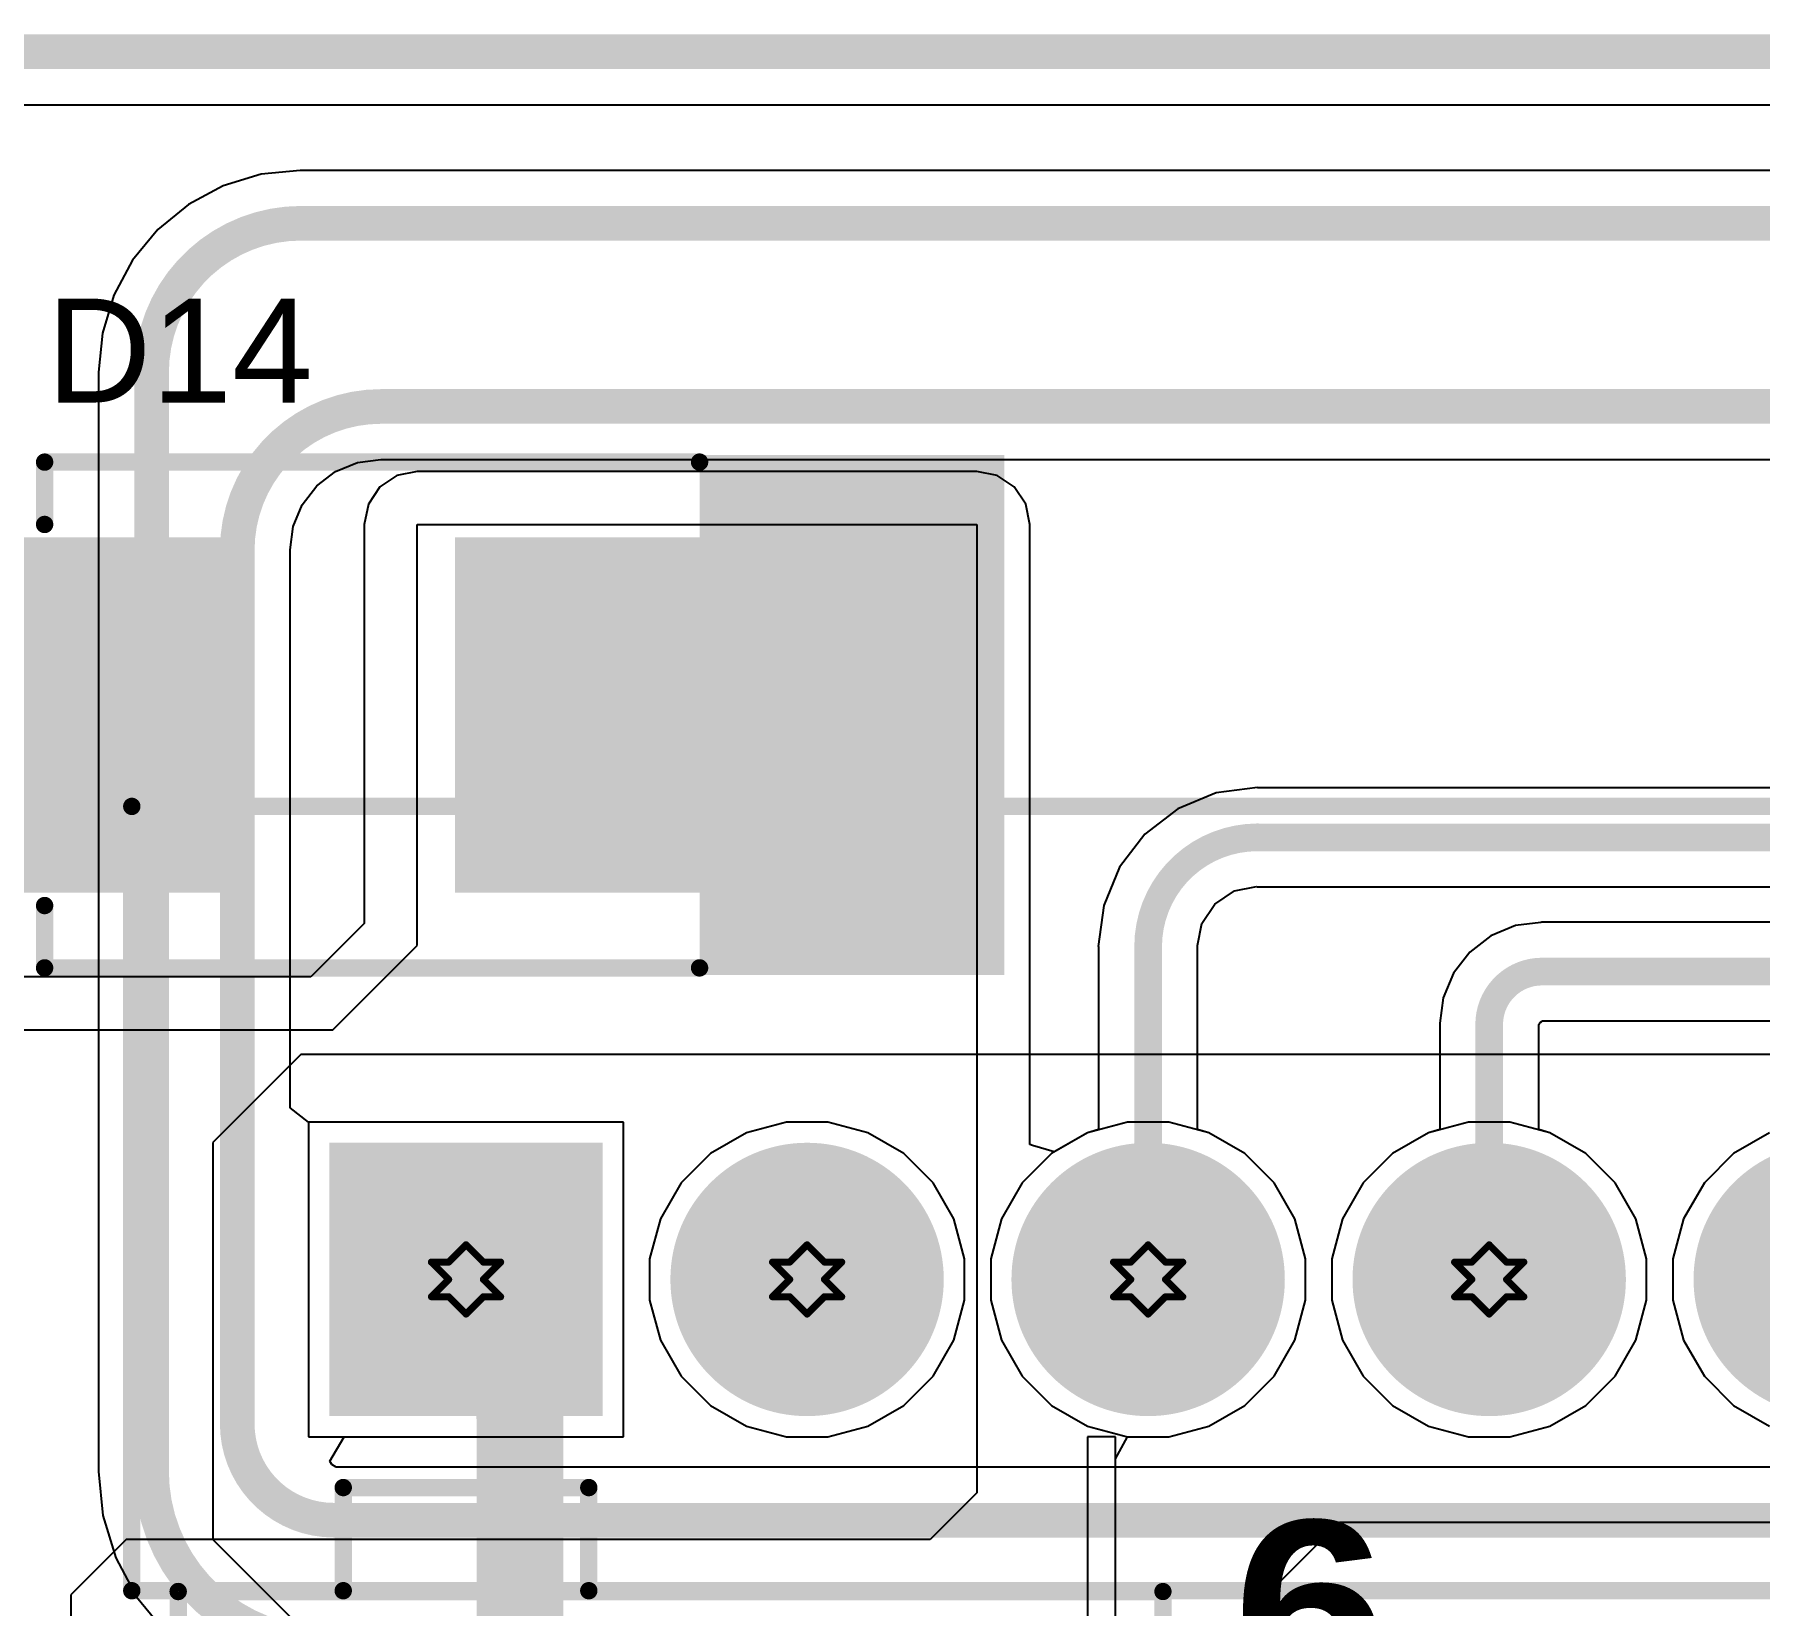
# Model space of a CAD drawing. Header units: inches. Extents: x 0 to 5359, y 0 to 5098.
# Drawn here: x 7.84 to 20.48, y 108.61 to 120.13 of the extents above; entities that cross this region are included whole.
import ezdxf

# ---------------------------------------------------------------- set-up
doc = ezdxf.new("R2010")
doc.units = ezdxf.units.IN
for name, color, linetype in [('Board Outline', 216, 'Continuous'), ('Bottom Layer', 5, 'Continuous'), ('Bottom Overlay', 54, 'Continuous'), ('Bottom Solder', 6, 'Continuous'), ('Drill Drawing', 1, 'Continuous'), ('Layer 1', 16, 'Continuous'), ('Layer 2', 76, 'Continuous'), ('Multi-Layer', 9, 'Continuous'), ('Pad Holes', 156, 'Continuous'), ('Top Layer', 1, 'Continuous'), ('Top Overlay', 2, 'Continuous'), ('Top Paste', 8, 'Continuous'), ('Top Solder', 216, 'Continuous')]:
    doc.layers.add(name, color=color, linetype=linetype)
doc.styles.add('Arial', font='', dxfattribs={"height": 0.2})
doc.styles.add('Arial Black_Bold', font='', dxfattribs={"height": 0.2})
doc.styles.get('Arial').set_extended_font_data('Arial')
doc.styles.get('Arial Black_Bold').set_extended_font_data('Arial Black', bold=True)

# ---------------------------------------------------------------- blocks, each defined once
blk = doc.blocks.new('SMB__9')
at = {"layer": 'Top Layer'}
for points in [[(-3.7, -1.2), (-3.7, 1.2), (-0.9, 1.2), (-0.9, -1.2)], [(0.9, -1.2), (0.9, 1.2), (3.7, 1.2), (3.7, -1.2)]]:
    blk.add_hatch(color=1, dxfattribs=at).paths.add_polyline_path(points)
at = {"layer": 'Top Overlay'}
for points in [[(2.591, 1.245), (4.826, 1.245), (4.826, 1.905), (2.591, 1.905)], [(3.734, -1.651), (4.826, -1.651), (4.826, 1.346), (3.734, 1.346)], [(2.591, -1.905), (4.826, -1.905), (4.826, -1.245), (2.591, -1.245)]]:
    blk.add_hatch(color=2, dxfattribs=at).paths.add_polyline_path(points)
at = {"layer": 'Top Paste'}
for points in [[(-3.7, -1.2), (-3.7, 1.2), (-0.9, 1.2), (-0.9, -1.2)], [(0.9, -1.2), (0.9, 1.2), (3.7, 1.2), (3.7, -1.2)]]:
    blk.add_hatch(color=8, dxfattribs=at).paths.add_polyline_path(points)
at = {"layer": 'Top Solder'}
for points in [[(-3.802, -1.302), (-3.802, 1.302), (-0.798, 1.302), (-0.798, -1.302)], [(0.798, -1.302), (0.798, 1.302), (3.802, 1.302), (3.802, -1.302)]]:
    blk.add_hatch(color=216, dxfattribs=at).paths.add_polyline_path(points)
at = {"layer": 'Top Overlay'}
for points in [[(-2.21, 1.397, 0.127, 0.127, 0), (-2.21, 1.854, 0.127, 0.127, 0)], [(-2.21, 1.854, 0.127, 0.127, 0), (2.591, 1.854, 0.127, 0.127, 0)], [(-2.21, -1.854, 0.127, 0.127, 0), (-2.21, -1.397, 0.127, 0.127, 0)], [(-2.21, -1.854, 0.127, 0.127, 0), (2.591, -1.854, 0.127, 0.127, 0)]]:
    blk.add_lwpolyline(points, format="xyseb", dxfattribs=at)
for points in [[(-2.242, 1.854, 0.0635, 0.0635, 1), (-2.178, 1.854, 0.0635, 0.0635, 1)], [(-2.242, 1.854, 0.0635, 0.0635, 1), (-2.178, 1.854, 0.0635, 0.0635, 1)], [(2.559, 1.854, 0.0635, 0.0635, 1), (2.623, 1.854, 0.0635, 0.0635, 1)], [(-2.242, 1.397, 0.0635, 0.0635, 1), (-2.178, 1.397, 0.0635, 0.0635, 1)], [(-2.242, -1.397, 0.0635, 0.0635, 1), (-2.178, -1.397, 0.0635, 0.0635, 1)], [(-2.242, -1.854, 0.0635, 0.0635, 1), (-2.178, -1.854, 0.0635, 0.0635, 1)], [(-2.242, -1.854, 0.0635, 0.0635, 1), (-2.178, -1.854, 0.0635, 0.0635, 1)], [(2.559, -1.854, 0.0635, 0.0635, 1), (2.623, -1.854, 0.0635, 0.0635, 1)]]:
    blk.add_lwpolyline(points, format="xyseb", close=True, dxfattribs=at)
blk = doc.blocks.new('B8B_XH_A_LF__SN__B_199')
at = {"layer": 'Bottom Layer'}
blk.add_hatch(color=5, dxfattribs=at).paths.add_polyline_path([(-7.85, -0.9), (-9.65, -0.9), (-9.65, 0.9), (-7.85, 0.9)])
h = blk.add_hatch(color=5, dxfattribs=at)
edge = h.paths.add_edge_path()
edge.add_arc((-6.25, 0), 0.9, 0, 360)
h = blk.add_hatch(color=5, dxfattribs=at)
edge = h.paths.add_edge_path()
edge.add_arc((-3.75, 0), 0.9, 0, 360)
h = blk.add_hatch(color=5, dxfattribs=at)
edge = h.paths.add_edge_path()
edge.add_arc((-1.25, 0), 0.9, 0, 360)
h = blk.add_hatch(color=5, dxfattribs=at)
edge = h.paths.add_edge_path()
edge.add_arc((1.25, 0), 0.9, 0, 360)
at = {"layer": 'Bottom Solder'}
blk.add_hatch(color=6, dxfattribs=at).paths.add_polyline_path([(-7.748, -1.002), (-9.752, -1.002), (-9.752, 1.002), (-7.748, 1.002)])
h = blk.add_hatch(color=6, dxfattribs=at)
edge = h.paths.add_edge_path()
edge.add_arc((-6.25, 0), 1.002, 0, 360)
h = blk.add_hatch(color=6, dxfattribs=at)
edge = h.paths.add_edge_path()
edge.add_arc((-3.75, 0), 1.002, 0, 360)
h = blk.add_hatch(color=6, dxfattribs=at)
edge = h.paths.add_edge_path()
edge.add_arc((-1.25, 0), 1.002, 0, 360)
h = blk.add_hatch(color=6, dxfattribs=at)
edge = h.paths.add_edge_path()
edge.add_arc((1.25, 0), 1.002, 0, 360)
at = {"layer": 'Layer 1'}
blk.add_hatch(color=16, dxfattribs=at).paths.add_polyline_path([(-7.85, -0.9), (-9.65, -0.9), (-9.65, 0.9), (-7.85, 0.9)])
h = blk.add_hatch(color=16, dxfattribs=at)
edge = h.paths.add_edge_path()
edge.add_arc((-6.25, 0), 0.9, 0, 360)
h = blk.add_hatch(color=16, dxfattribs=at)
edge = h.paths.add_edge_path()
edge.add_arc((-3.75, 0), 0.9, 0, 360)
h = blk.add_hatch(color=16, dxfattribs=at)
edge = h.paths.add_edge_path()
edge.add_arc((-1.25, 0), 0.9, 0, 360)
h = blk.add_hatch(color=16, dxfattribs=at)
edge = h.paths.add_edge_path()
edge.add_arc((1.25, 0), 0.9, 0, 360)
at = {"layer": 'Layer 2'}
blk.add_hatch(color=76, dxfattribs=at).paths.add_polyline_path([(-7.85, -0.9), (-9.65, -0.9), (-9.65, 0.9), (-7.85, 0.9)])
h = blk.add_hatch(color=76, dxfattribs=at)
edge = h.paths.add_edge_path()
edge.add_arc((-6.25, 0), 0.9, 0, 360)
h = blk.add_hatch(color=76, dxfattribs=at)
edge = h.paths.add_edge_path()
edge.add_arc((-3.75, 0), 0.9, 0, 360)
h = blk.add_hatch(color=76, dxfattribs=at)
edge = h.paths.add_edge_path()
edge.add_arc((-1.25, 0), 0.9, 0, 360)
h = blk.add_hatch(color=76, dxfattribs=at)
edge = h.paths.add_edge_path()
edge.add_arc((1.25, 0), 0.9, 0, 360)
at = {"layer": 'Multi-Layer'}
blk.add_hatch(color=9, dxfattribs=at).paths.add_polyline_path([(-7.85, -0.9), (-9.65, -0.9), (-9.65, 0.9), (-7.85, 0.9)])
h = blk.add_hatch(color=9, dxfattribs=at)
edge = h.paths.add_edge_path()
edge.add_arc((-6.25, 0), 0.9, 0, 360)
h = blk.add_hatch(color=9, dxfattribs=at)
edge = h.paths.add_edge_path()
edge.add_arc((-3.75, 0), 0.9, 0, 360)
h = blk.add_hatch(color=9, dxfattribs=at)
edge = h.paths.add_edge_path()
edge.add_arc((-1.25, 0), 0.9, 0, 360)
h = blk.add_hatch(color=9, dxfattribs=at)
edge = h.paths.add_edge_path()
edge.add_arc((1.25, 0), 0.9, 0, 360)
at = {"layer": 'Pad Holes'}
h = blk.add_hatch(color=7, dxfattribs=at)
edge = h.paths.add_edge_path()
edge.add_arc((-8.75, 0), 0.5, 0, 360)
h = blk.add_hatch(color=7, dxfattribs=at)
edge = h.paths.add_edge_path()
edge.add_arc((-6.25, 0), 0.5, 0, 360)
h = blk.add_hatch(color=7, dxfattribs=at)
edge = h.paths.add_edge_path()
edge.add_arc((-3.75, 0), 0.5, 0, 360)
h = blk.add_hatch(color=7, dxfattribs=at)
edge = h.paths.add_edge_path()
edge.add_arc((-1.25, 0), 0.5, 0, 360)
at = {"layer": 'Top Layer'}
blk.add_hatch(color=1, dxfattribs=at).paths.add_polyline_path([(-7.85, -0.9), (-9.65, -0.9), (-9.65, 0.9), (-7.85, 0.9)])
h = blk.add_hatch(color=1, dxfattribs=at)
edge = h.paths.add_edge_path()
edge.add_arc((-6.25, 0), 0.9, 0, 360)
h = blk.add_hatch(color=1, dxfattribs=at)
edge = h.paths.add_edge_path()
edge.add_arc((-3.75, 0), 0.9, 0, 360)
h = blk.add_hatch(color=1, dxfattribs=at)
edge = h.paths.add_edge_path()
edge.add_arc((-1.25, 0), 0.9, 0, 360)
h = blk.add_hatch(color=1, dxfattribs=at)
edge = h.paths.add_edge_path()
edge.add_arc((1.25, 0), 0.9, 0, 360)
at = {"layer": 'Top Solder'}
blk.add_hatch(color=216, dxfattribs=at).paths.add_polyline_path([(-7.748, -1.002), (-9.752, -1.002), (-9.752, 1.002), (-7.748, 1.002)])
h = blk.add_hatch(color=216, dxfattribs=at)
edge = h.paths.add_edge_path()
edge.add_arc((-6.25, 0), 1.002, 0, 360)
h = blk.add_hatch(color=216, dxfattribs=at)
edge = h.paths.add_edge_path()
edge.add_arc((-3.75, 0), 1.002, 0, 360)
h = blk.add_hatch(color=216, dxfattribs=at)
edge = h.paths.add_edge_path()
edge.add_arc((-1.25, 0), 1.002, 0, 360)
h = blk.add_hatch(color=216, dxfattribs=at)
edge = h.paths.add_edge_path()
edge.add_arc((1.25, 0), 1.002, 0, 360)
at = {"layer": 'Bottom Overlay'}
for points in [[(-11.2, 3.468, 0.127, 0.127, 0), (11.2, 3.468, 0.127, 0.127, 0)], [(-11.2, -2.282, 0.127, 0.127, 0), (-11.2, 3.468, 0.127, 0.127, 0)], [(-9.65, -1.526, 0.127, 0.127, 0), (-7.85, -1.526, 0.127, 0.127, 0)], [(-9.65, -2.282, 0.127, 0.127, 0), (-9.65, -1.526, 0.127, 0.127, 0)], [(-7.85, -2.282, 0.127, 0.127, 0), (-7.85, -1.526, 0.127, 0.127, 0)], [(-11.2, -2.282, 0.127, 0.127, 0), (11.2, -2.282, 0.127, 0.127, 0)]]:
    blk.add_lwpolyline(points, format="xyseb", dxfattribs=at)
for points in [[(-11.232, 3.468, 0.0635, 0.0635, 1), (-11.168, 3.468, 0.0635, 0.0635, 1)], [(-11.232, 3.468, 0.0635, 0.0635, 1), (-11.168, 3.468, 0.0635, 0.0635, 1)], [(-9.682, -1.526, 0.0635, 0.0635, 1), (-9.618, -1.526, 0.0635, 0.0635, 1)], [(-9.682, -1.526, 0.0635, 0.0635, 1), (-9.618, -1.526, 0.0635, 0.0635, 1)], [(-7.882, -1.526, 0.0635, 0.0635, 1), (-7.818, -1.526, 0.0635, 0.0635, 1)], [(-7.882, -1.526, 0.0635, 0.0635, 1), (-7.818, -1.526, 0.0635, 0.0635, 1)], [(-11.232, -2.282, 0.0635, 0.0635, 1), (-11.168, -2.282, 0.0635, 0.0635, 1)], [(-11.232, -2.282, 0.0635, 0.0635, 1), (-11.168, -2.282, 0.0635, 0.0635, 1)], [(-9.682, -2.282, 0.0635, 0.0635, 1), (-9.618, -2.282, 0.0635, 0.0635, 1)], [(-7.882, -2.282, 0.0635, 0.0635, 1), (-7.818, -2.282, 0.0635, 0.0635, 1)]]:
    blk.add_lwpolyline(points, format="xyseb", close=True, dxfattribs=at)

msp = doc.modelspace()

# ---------------------------------------------------------------- linework, layer by layer
at = {"layer": 'Board Outline'}
msp.add_lwpolyline([(0, 120, 0.254, 0.254, 0), (110, 120, 0.254, 0.254, 0)], format="xyseb", dxfattribs=at)
at = {"layer": 'Bottom Layer'}
for p, q in [((4.145, 119.612), (35.652, 119.612)), ((9.785, 119.131), (9.499, 119.103)), ((9.789, 119.131), (9.785, 119.131)), ((35.652, 119.131), (9.789, 119.131)), ((9.221, 119.018), (8.965, 118.881)), ((9.499, 119.103), (9.221, 119.018)), ((8.965, 118.881), (8.741, 118.697)), ((8.741, 118.697), (8.556, 118.472)), ((8.556, 118.472), (8.419, 118.216)), ((8.419, 118.216), (8.335, 117.938)), ((8.335, 117.938), (8.307, 117.652)), ((8.307, 117.652), (8.306, 117.649)), ((8.306, 117.649), (8.306, 109.593)), ((10.044, 116.923), (10.204, 116.989)), ((10.204, 116.989), (10.375, 117.012)), ((10.375, 117.012), (10.376, 117.012)), ((10.376, 117.012), (35.652, 117.012)), ((9.906, 116.817), (10.044, 116.923)), ((9.8, 116.679), (9.906, 116.817)), ((9.734, 116.519), (9.8, 116.679)), ((9.711, 116.348), (9.734, 116.519)), ((9.712, 116.347), (9.711, 116.348)), ((9.712, 112.259), (9.712, 116.347)), ((16.499, 114.567), (16.218, 114.451)), ((16.801, 114.607), (16.499, 114.567)), ((16.801, 114.604), (16.801, 114.607)), ((33.536, 114.604), (16.801, 114.604)), ((16.218, 114.451), (15.976, 114.265)), ((15.976, 114.265), (15.791, 114.023)), ((15.791, 114.023), (15.674, 113.742)), ((16.489, 113.752), (16.632, 113.848)), ((16.632, 113.848), (16.794, 113.88)), ((16.794, 113.88), (16.801, 113.879)), ((16.801, 113.879), (33.536, 113.879)), ((15.674, 113.742), (15.634, 113.44)), ((16.393, 113.609), (16.489, 113.752)), ((16.361, 113.447), (16.393, 113.609)), ((18.693, 113.594), (18.513, 113.519)), ((18.879, 113.618), (18.693, 113.594)), ((18.887, 113.62), (18.879, 113.618)), ((33.536, 113.62), (18.887, 113.62)), ((15.634, 113.44), (15.637, 113.44)), ((15.637, 113.44), (15.637, 112.098)), ((16.363, 113.44), (16.361, 113.447)), ((16.363, 112.098), (16.363, 113.44)), ((18.513, 113.519), (18.357, 113.4)), ((18.357, 113.4), (18.238, 113.245)), ((18.238, 113.245), (18.163, 113.064)), ((18.163, 113.064), (18.139, 112.878)), ((18.139, 112.878), (18.137, 112.87)), ((18.137, 112.87), (18.137, 112.098)), ((18.863, 112.098), (18.863, 112.87)), ((18.863, 112.87), (18.867, 112.87)), ((18.867, 112.87), (18.873, 112.884)), ((18.873, 112.884), (18.887, 112.89)), ((18.887, 112.89), (18.887, 112.895)), ((18.887, 112.895), (33.536, 112.895)), ((9.846, 112.154), (9.712, 112.259)), ((9.889, 112.154), (9.846, 112.154)), ((12.154, 112.154), (9.889, 112.154)), ((12.154, 109.846), (12.154, 112.154)), ((13.055, 112.075), (12.791, 111.923)), ((13.348, 112.154), (13.055, 112.075)), ((13.652, 112.154), (13.348, 112.154)), ((13.945, 112.075), (13.652, 112.154)), ((14.209, 111.923), (13.945, 112.075)), ((15.555, 112.075), (15.291, 111.923)), ((15.637, 112.098), (15.555, 112.075)), ((16.445, 112.075), (16.363, 112.098)), ((16.709, 111.923), (16.445, 112.075)), ((18.055, 112.075), (17.791, 111.923)), ((18.137, 112.098), (18.055, 112.075)), ((18.945, 112.075), (18.863, 112.098)), ((19.209, 111.923), (18.945, 112.075)), ((20.555, 112.075), (20.291, 111.923)), ((12.791, 111.923), (12.577, 111.709)), ((14.423, 111.709), (14.209, 111.923)), ((15.291, 111.923), (15.077, 111.709)), ((16.923, 111.709), (16.709, 111.923)), ((17.791, 111.923), (17.577, 111.709)), ((19.423, 111.709), (19.209, 111.923)), ((20.291, 111.923), (20.077, 111.709)), ((12.577, 111.709), (12.425, 111.445)), ((14.575, 111.445), (14.423, 111.709)), ((15.077, 111.709), (14.925, 111.445)), ((17.075, 111.445), (16.923, 111.709)), ((17.577, 111.709), (17.425, 111.445)), ((19.575, 111.445), (19.423, 111.709)), ((20.077, 111.709), (19.925, 111.445)), ((12.425, 111.445), (12.346, 111.152)), ((14.654, 111.152), (14.575, 111.445)), ((14.925, 111.445), (14.846, 111.152)), ((17.154, 111.152), (17.075, 111.445)), ((17.425, 111.445), (17.346, 111.152)), ((19.654, 111.152), (19.575, 111.445)), ((19.925, 111.445), (19.846, 111.152)), ((12.346, 111.152), (12.346, 110.848)), ((14.654, 110.848), (14.654, 111.152)), ((14.846, 111.152), (14.846, 110.848)), ((17.154, 110.848), (17.154, 111.152)), ((17.346, 111.152), (17.346, 110.848)), ((19.654, 110.848), (19.654, 111.152)), ((19.846, 111.152), (19.846, 110.848)), ((12.346, 110.848), (12.425, 110.555)), ((14.575, 110.555), (14.654, 110.848)), ((14.846, 110.848), (14.925, 110.555)), ((17.075, 110.555), (17.154, 110.848)), ((17.346, 110.848), (17.425, 110.555)), ((19.575, 110.555), (19.654, 110.848)), ((19.846, 110.848), (19.925, 110.555)), ((12.425, 110.555), (12.577, 110.291)), ((14.423, 110.291), (14.575, 110.555)), ((14.925, 110.555), (15.077, 110.291)), ((16.923, 110.291), (17.075, 110.555)), ((17.425, 110.555), (17.577, 110.291)), ((19.423, 110.291), (19.575, 110.555)), ((19.925, 110.555), (20.077, 110.291)), ((12.577, 110.291), (12.791, 110.077)), ((14.209, 110.077), (14.423, 110.291)), ((15.077, 110.291), (15.291, 110.077)), ((16.709, 110.077), (16.923, 110.291)), ((17.577, 110.291), (17.791, 110.077)), ((19.209, 110.077), (19.423, 110.291)), ((20.077, 110.291), (20.291, 110.077)), ((12.791, 110.077), (13.055, 109.925)), ((13.945, 109.925), (14.209, 110.077)), ((15.291, 110.077), (15.555, 109.925)), ((16.445, 109.925), (16.709, 110.077)), ((17.791, 110.077), (18.055, 109.925)), ((18.945, 109.925), (19.209, 110.077)), ((20.291, 110.077), (20.555, 109.925)), ((13.055, 109.925), (13.348, 109.846)), ((13.652, 109.846), (13.945, 109.925)), ((15.555, 109.925), (15.848, 109.846)), ((16.152, 109.846), (16.445, 109.925)), ((18.055, 109.925), (18.348, 109.846)), ((18.652, 109.846), (18.945, 109.925)), ((10.002, 109.668), (10.107, 109.846)), ((10.107, 109.846), (12.154, 109.846)), ((13.348, 109.846), (13.652, 109.846)), ((15.848, 109.846), (16.152, 109.846)), ((18.348, 109.846), (18.652, 109.846)), ((10.016, 109.643), (10.002, 109.668)), ((10.048, 109.624), (10.016, 109.643)), ((8.306, 109.593), (8.306, 109.593)), ((8.306, 109.593), (8.338, 109.27)), ((21.893, 109.624), (10.048, 109.624)), ((8.338, 109.27), (8.432, 108.96)), ((8.432, 108.96), (8.585, 108.674)), ((8.585, 108.674), (8.79, 108.424))]:
    msp.add_line(p, q, dxfattribs=at)
for points in [[(8.695, 117.649, 0.254, 0.254, -0.414214), (9.789, 118.743, 0.254, 0.254, 0)], [(9.789, 118.743, 0.254, 0.254, 0), (36.451, 118.743, 0.254, 0.254, 0)], [(8.695, 109.593, 0.254, 0.254, 0), (8.695, 117.649, 0.254, 0.254, 0)], [(9.323, 116.347, 0.254, 0.254, -0.414214), (10.376, 117.4, 0.254, 0.254, 0)], [(10.376, 117.4, 0.254, 0.254, 0), (35.905, 117.4, 0.254, 0.254, 0)], [(9.323, 109.941, 0.254, 0.254, 0), (9.323, 116.347, 0.254, 0.254, 0)], [(16, 113.44, 0.203, 0.203, -0.414214), (16.801, 114.241, 0.203, 0.203, 0)], [(16.801, 114.241, 0.203, 0.203, 0), (35.07, 114.241, 0.203, 0.203, 0)], [(16, 111, 0.203, 0.203, 0), (16, 113.44, 0.203, 0.203, 0)], [(18.5, 112.87, 0.203, 0.203, -0.414214), (18.887, 113.257, 0.203, 0.203, 0)], [(18.887, 113.257, 0.203, 0.203, 0), (34.425, 113.257, 0.203, 0.203, 0)], [(18.5, 111, 0.203, 0.203, 0), (18.5, 112.87, 0.203, 0.203, 0)], [(10.029, 109.235, 0.254, 0.254, -0.414214), (9.323, 109.941, 0.254, 0.254, 0)], [(9.96, 108.328, 0.254, 0.254, -0.414214), (8.695, 109.593, 0.254, 0.254, 0)], [(10.029, 109.235, 0.254, 0.254, 0), (21.893, 109.235, 0.254, 0.254, 0)]]:
    msp.add_lwpolyline(points, format="xyseb", dxfattribs=at)
for points in [[(9.725, 118.743, 0.127, 0.127, 1), (9.852, 118.743, 0.127, 0.127, 1)], [(9.725, 118.743, 0.127, 0.127, 1), (9.852, 118.743, 0.127, 0.127, 1)], [(8.631, 117.649, 0.127, 0.127, 1), (8.758, 117.649, 0.127, 0.127, 1)], [(8.631, 117.649, 0.127, 0.127, 1), (8.758, 117.649, 0.127, 0.127, 1)], [(10.313, 117.4, 0.127, 0.127, 1), (10.44, 117.4, 0.127, 0.127, 1)], [(10.313, 117.4, 0.127, 0.127, 1), (10.44, 117.4, 0.127, 0.127, 1)], [(9.26, 116.347, 0.127, 0.127, 1), (9.387, 116.347, 0.127, 0.127, 1)], [(9.26, 116.347, 0.127, 0.127, 1), (9.387, 116.347, 0.127, 0.127, 1)], [(16.75, 114.241, 0.102, 0.102, 1), (16.852, 114.241, 0.102, 0.102, 1)], [(16.75, 114.241, 0.102, 0.102, 1), (16.852, 114.241, 0.102, 0.102, 1)], [(15.949, 113.44, 0.102, 0.102, 1), (16.051, 113.44, 0.102, 0.102, 1)], [(15.949, 113.44, 0.102, 0.102, 1), (16.051, 113.44, 0.102, 0.102, 1)], [(18.836, 113.257, 0.102, 0.102, 1), (18.938, 113.257, 0.102, 0.102, 1)], [(18.836, 113.257, 0.102, 0.102, 1), (18.938, 113.257, 0.102, 0.102, 1)], [(18.449, 112.87, 0.102, 0.102, 1), (18.551, 112.87, 0.102, 0.102, 1)], [(18.449, 112.87, 0.102, 0.102, 1), (18.551, 112.87, 0.102, 0.102, 1)], [(15.949, 111, 0.102, 0.102, 1), (16.051, 111, 0.102, 0.102, 1)], [(18.449, 111, 0.102, 0.102, 1), (18.551, 111, 0.102, 0.102, 1)], [(9.26, 109.941, 0.127, 0.127, 1), (9.387, 109.941, 0.127, 0.127, 1)], [(9.26, 109.941, 0.127, 0.127, 1), (9.387, 109.941, 0.127, 0.127, 1)], [(8.631, 109.593, 0.127, 0.127, 1), (8.758, 109.593, 0.127, 0.127, 1)], [(8.631, 109.593, 0.127, 0.127, 1), (8.758, 109.593, 0.127, 0.127, 1)], [(9.965, 109.235, 0.127, 0.127, 1), (10.092, 109.235, 0.127, 0.127, 1)], [(9.965, 109.235, 0.127, 0.127, 1), (10.092, 109.235, 0.127, 0.127, 1)]]:
    msp.add_lwpolyline(points, format="xyseb", close=True, dxfattribs=at)
at = {"layer": 'Drill Drawing'}
for points in [[(10.873, 111.127, 0.0508, 0.0508, 0), (11, 111.254, 0.0508, 0.0508, 0)], [(11, 111.254, 0.0508, 0.0508, 0), (11.127, 111.127, 0.0508, 0.0508, 0)], [(13.373, 111.127, 0.0508, 0.0508, 0), (13.5, 111.254, 0.0508, 0.0508, 0)], [(13.5, 111.254, 0.0508, 0.0508, 0), (13.627, 111.127, 0.0508, 0.0508, 0)], [(15.873, 111.127, 0.0508, 0.0508, 0), (16, 111.254, 0.0508, 0.0508, 0)], [(16, 111.254, 0.0508, 0.0508, 0), (16.127, 111.127, 0.0508, 0.0508, 0)], [(18.373, 111.127, 0.0508, 0.0508, 0), (18.5, 111.254, 0.0508, 0.0508, 0)], [(18.5, 111.254, 0.0508, 0.0508, 0), (18.627, 111.127, 0.0508, 0.0508, 0)], [(10.746, 111.127, 0.0508, 0.0508, 0), (10.873, 111, 0.0508, 0.0508, 0)], [(10.746, 111.127, 0.0508, 0.0508, 0), (10.873, 111.127, 0.0508, 0.0508, 0)], [(11.127, 111.127, 0.0508, 0.0508, 0), (11.254, 111.127, 0.0508, 0.0508, 0)], [(11.127, 111, 0.0508, 0.0508, 0), (11.254, 111.127, 0.0508, 0.0508, 0)], [(13.246, 111.127, 0.0508, 0.0508, 0), (13.373, 111, 0.0508, 0.0508, 0)], [(13.246, 111.127, 0.0508, 0.0508, 0), (13.373, 111.127, 0.0508, 0.0508, 0)], [(13.627, 111.127, 0.0508, 0.0508, 0), (13.754, 111.127, 0.0508, 0.0508, 0)], [(13.627, 111, 0.0508, 0.0508, 0), (13.754, 111.127, 0.0508, 0.0508, 0)], [(15.746, 111.127, 0.0508, 0.0508, 0), (15.873, 111, 0.0508, 0.0508, 0)], [(15.746, 111.127, 0.0508, 0.0508, 0), (15.873, 111.127, 0.0508, 0.0508, 0)], [(16.127, 111.127, 0.0508, 0.0508, 0), (16.254, 111.127, 0.0508, 0.0508, 0)], [(16.127, 111, 0.0508, 0.0508, 0), (16.254, 111.127, 0.0508, 0.0508, 0)], [(18.246, 111.127, 0.0508, 0.0508, 0), (18.373, 111, 0.0508, 0.0508, 0)], [(18.246, 111.127, 0.0508, 0.0508, 0), (18.373, 111.127, 0.0508, 0.0508, 0)], [(18.627, 111.127, 0.0508, 0.0508, 0), (18.754, 111.127, 0.0508, 0.0508, 0)], [(18.627, 111, 0.0508, 0.0508, 0), (18.754, 111.127, 0.0508, 0.0508, 0)], [(10.746, 110.873, 0.0508, 0.0508, 0), (10.873, 111, 0.0508, 0.0508, 0)], [(11.127, 111, 0.0508, 0.0508, 0), (11.254, 110.873, 0.0508, 0.0508, 0)], [(13.246, 110.873, 0.0508, 0.0508, 0), (13.373, 111, 0.0508, 0.0508, 0)], [(13.627, 111, 0.0508, 0.0508, 0), (13.754, 110.873, 0.0508, 0.0508, 0)], [(15.746, 110.873, 0.0508, 0.0508, 0), (15.873, 111, 0.0508, 0.0508, 0)], [(16.127, 111, 0.0508, 0.0508, 0), (16.254, 110.873, 0.0508, 0.0508, 0)], [(18.246, 110.873, 0.0508, 0.0508, 0), (18.373, 111, 0.0508, 0.0508, 0)], [(18.627, 111, 0.0508, 0.0508, 0), (18.754, 110.873, 0.0508, 0.0508, 0)], [(10.746, 110.873, 0.0508, 0.0508, 0), (10.873, 110.873, 0.0508, 0.0508, 0)], [(10.873, 110.873, 0.0508, 0.0508, 0), (11, 110.746, 0.0508, 0.0508, 0)], [(11, 110.746, 0.0508, 0.0508, 0), (11.127, 110.873, 0.0508, 0.0508, 0)], [(11.127, 110.873, 0.0508, 0.0508, 0), (11.254, 110.873, 0.0508, 0.0508, 0)], [(13.246, 110.873, 0.0508, 0.0508, 0), (13.373, 110.873, 0.0508, 0.0508, 0)], [(13.373, 110.873, 0.0508, 0.0508, 0), (13.5, 110.746, 0.0508, 0.0508, 0)], [(13.5, 110.746, 0.0508, 0.0508, 0), (13.627, 110.873, 0.0508, 0.0508, 0)], [(13.627, 110.873, 0.0508, 0.0508, 0), (13.754, 110.873, 0.0508, 0.0508, 0)], [(15.746, 110.873, 0.0508, 0.0508, 0), (15.873, 110.873, 0.0508, 0.0508, 0)], [(15.873, 110.873, 0.0508, 0.0508, 0), (16, 110.746, 0.0508, 0.0508, 0)], [(16, 110.746, 0.0508, 0.0508, 0), (16.127, 110.873, 0.0508, 0.0508, 0)], [(16.127, 110.873, 0.0508, 0.0508, 0), (16.254, 110.873, 0.0508, 0.0508, 0)], [(18.246, 110.873, 0.0508, 0.0508, 0), (18.373, 110.873, 0.0508, 0.0508, 0)], [(18.373, 110.873, 0.0508, 0.0508, 0), (18.5, 110.746, 0.0508, 0.0508, 0)], [(18.5, 110.746, 0.0508, 0.0508, 0), (18.627, 110.873, 0.0508, 0.0508, 0)], [(18.627, 110.873, 0.0508, 0.0508, 0), (18.754, 110.873, 0.0508, 0.0508, 0)]]:
    msp.add_lwpolyline(points, format="xyseb", dxfattribs=at)
for points in [[(10.987, 111.254, 0.0254, 0.0254, 1), (11.013, 111.254, 0.0254, 0.0254, 1)], [(10.987, 111.254, 0.0254, 0.0254, 1), (11.013, 111.254, 0.0254, 0.0254, 1)], [(13.487, 111.254, 0.0254, 0.0254, 1), (13.513, 111.254, 0.0254, 0.0254, 1)], [(13.487, 111.254, 0.0254, 0.0254, 1), (13.513, 111.254, 0.0254, 0.0254, 1)], [(15.987, 111.254, 0.0254, 0.0254, 1), (16.013, 111.254, 0.0254, 0.0254, 1)], [(15.987, 111.254, 0.0254, 0.0254, 1), (16.013, 111.254, 0.0254, 0.0254, 1)], [(18.487, 111.254, 0.0254, 0.0254, 1), (18.513, 111.254, 0.0254, 0.0254, 1)], [(18.487, 111.254, 0.0254, 0.0254, 1), (18.513, 111.254, 0.0254, 0.0254, 1)], [(10.733, 111.127, 0.0254, 0.0254, 1), (10.759, 111.127, 0.0254, 0.0254, 1)], [(10.733, 111.127, 0.0254, 0.0254, 1), (10.759, 111.127, 0.0254, 0.0254, 1)], [(10.86, 111.127, 0.0254, 0.0254, 1), (10.886, 111.127, 0.0254, 0.0254, 1)], [(10.86, 111.127, 0.0254, 0.0254, 1), (10.886, 111.127, 0.0254, 0.0254, 1)], [(11.114, 111.127, 0.0254, 0.0254, 1), (11.14, 111.127, 0.0254, 0.0254, 1)], [(11.114, 111.127, 0.0254, 0.0254, 1), (11.14, 111.127, 0.0254, 0.0254, 1)], [(11.241, 111.127, 0.0254, 0.0254, 1), (11.267, 111.127, 0.0254, 0.0254, 1)], [(11.241, 111.127, 0.0254, 0.0254, 1), (11.267, 111.127, 0.0254, 0.0254, 1)], [(13.233, 111.127, 0.0254, 0.0254, 1), (13.259, 111.127, 0.0254, 0.0254, 1)], [(13.233, 111.127, 0.0254, 0.0254, 1), (13.259, 111.127, 0.0254, 0.0254, 1)], [(13.36, 111.127, 0.0254, 0.0254, 1), (13.386, 111.127, 0.0254, 0.0254, 1)], [(13.36, 111.127, 0.0254, 0.0254, 1), (13.386, 111.127, 0.0254, 0.0254, 1)], [(13.614, 111.127, 0.0254, 0.0254, 1), (13.64, 111.127, 0.0254, 0.0254, 1)], [(13.614, 111.127, 0.0254, 0.0254, 1), (13.64, 111.127, 0.0254, 0.0254, 1)], [(13.741, 111.127, 0.0254, 0.0254, 1), (13.767, 111.127, 0.0254, 0.0254, 1)], [(13.741, 111.127, 0.0254, 0.0254, 1), (13.767, 111.127, 0.0254, 0.0254, 1)], [(15.733, 111.127, 0.0254, 0.0254, 1), (15.759, 111.127, 0.0254, 0.0254, 1)], [(15.733, 111.127, 0.0254, 0.0254, 1), (15.759, 111.127, 0.0254, 0.0254, 1)], [(15.86, 111.127, 0.0254, 0.0254, 1), (15.886, 111.127, 0.0254, 0.0254, 1)], [(15.86, 111.127, 0.0254, 0.0254, 1), (15.886, 111.127, 0.0254, 0.0254, 1)], [(16.114, 111.127, 0.0254, 0.0254, 1), (16.14, 111.127, 0.0254, 0.0254, 1)], [(16.114, 111.127, 0.0254, 0.0254, 1), (16.14, 111.127, 0.0254, 0.0254, 1)], [(16.241, 111.127, 0.0254, 0.0254, 1), (16.267, 111.127, 0.0254, 0.0254, 1)], [(16.241, 111.127, 0.0254, 0.0254, 1), (16.267, 111.127, 0.0254, 0.0254, 1)], [(18.233, 111.127, 0.0254, 0.0254, 1), (18.259, 111.127, 0.0254, 0.0254, 1)], [(18.233, 111.127, 0.0254, 0.0254, 1), (18.259, 111.127, 0.0254, 0.0254, 1)], [(18.36, 111.127, 0.0254, 0.0254, 1), (18.386, 111.127, 0.0254, 0.0254, 1)], [(18.36, 111.127, 0.0254, 0.0254, 1), (18.386, 111.127, 0.0254, 0.0254, 1)], [(18.614, 111.127, 0.0254, 0.0254, 1), (18.64, 111.127, 0.0254, 0.0254, 1)], [(18.614, 111.127, 0.0254, 0.0254, 1), (18.64, 111.127, 0.0254, 0.0254, 1)], [(18.741, 111.127, 0.0254, 0.0254, 1), (18.767, 111.127, 0.0254, 0.0254, 1)], [(18.741, 111.127, 0.0254, 0.0254, 1), (18.767, 111.127, 0.0254, 0.0254, 1)], [(10.86, 111, 0.0254, 0.0254, 1), (10.886, 111, 0.0254, 0.0254, 1)], [(10.86, 111, 0.0254, 0.0254, 1), (10.886, 111, 0.0254, 0.0254, 1)], [(11.114, 111, 0.0254, 0.0254, 1), (11.14, 111, 0.0254, 0.0254, 1)], [(11.114, 111, 0.0254, 0.0254, 1), (11.14, 111, 0.0254, 0.0254, 1)], [(13.36, 111, 0.0254, 0.0254, 1), (13.386, 111, 0.0254, 0.0254, 1)], [(13.36, 111, 0.0254, 0.0254, 1), (13.386, 111, 0.0254, 0.0254, 1)], [(13.614, 111, 0.0254, 0.0254, 1), (13.64, 111, 0.0254, 0.0254, 1)], [(13.614, 111, 0.0254, 0.0254, 1), (13.64, 111, 0.0254, 0.0254, 1)], [(15.86, 111, 0.0254, 0.0254, 1), (15.886, 111, 0.0254, 0.0254, 1)], [(15.86, 111, 0.0254, 0.0254, 1), (15.886, 111, 0.0254, 0.0254, 1)], [(16.114, 111, 0.0254, 0.0254, 1), (16.14, 111, 0.0254, 0.0254, 1)], [(16.114, 111, 0.0254, 0.0254, 1), (16.14, 111, 0.0254, 0.0254, 1)], [(18.36, 111, 0.0254, 0.0254, 1), (18.386, 111, 0.0254, 0.0254, 1)], [(18.36, 111, 0.0254, 0.0254, 1), (18.386, 111, 0.0254, 0.0254, 1)], [(18.614, 111, 0.0254, 0.0254, 1), (18.64, 111, 0.0254, 0.0254, 1)], [(18.614, 111, 0.0254, 0.0254, 1), (18.64, 111, 0.0254, 0.0254, 1)], [(10.733, 110.873, 0.0254, 0.0254, 1), (10.759, 110.873, 0.0254, 0.0254, 1)], [(10.733, 110.873, 0.0254, 0.0254, 1), (10.759, 110.873, 0.0254, 0.0254, 1)], [(10.86, 110.873, 0.0254, 0.0254, 1), (10.886, 110.873, 0.0254, 0.0254, 1)], [(10.86, 110.873, 0.0254, 0.0254, 1), (10.886, 110.873, 0.0254, 0.0254, 1)], [(11.114, 110.873, 0.0254, 0.0254, 1), (11.14, 110.873, 0.0254, 0.0254, 1)], [(11.114, 110.873, 0.0254, 0.0254, 1), (11.14, 110.873, 0.0254, 0.0254, 1)], [(11.241, 110.873, 0.0254, 0.0254, 1), (11.267, 110.873, 0.0254, 0.0254, 1)], [(11.241, 110.873, 0.0254, 0.0254, 1), (11.267, 110.873, 0.0254, 0.0254, 1)], [(13.233, 110.873, 0.0254, 0.0254, 1), (13.259, 110.873, 0.0254, 0.0254, 1)], [(13.233, 110.873, 0.0254, 0.0254, 1), (13.259, 110.873, 0.0254, 0.0254, 1)], [(13.36, 110.873, 0.0254, 0.0254, 1), (13.386, 110.873, 0.0254, 0.0254, 1)], [(13.36, 110.873, 0.0254, 0.0254, 1), (13.386, 110.873, 0.0254, 0.0254, 1)], [(13.614, 110.873, 0.0254, 0.0254, 1), (13.64, 110.873, 0.0254, 0.0254, 1)], [(13.614, 110.873, 0.0254, 0.0254, 1), (13.64, 110.873, 0.0254, 0.0254, 1)], [(13.741, 110.873, 0.0254, 0.0254, 1), (13.767, 110.873, 0.0254, 0.0254, 1)], [(13.741, 110.873, 0.0254, 0.0254, 1), (13.767, 110.873, 0.0254, 0.0254, 1)], [(15.733, 110.873, 0.0254, 0.0254, 1), (15.759, 110.873, 0.0254, 0.0254, 1)], [(15.733, 110.873, 0.0254, 0.0254, 1), (15.759, 110.873, 0.0254, 0.0254, 1)], [(15.86, 110.873, 0.0254, 0.0254, 1), (15.886, 110.873, 0.0254, 0.0254, 1)], [(15.86, 110.873, 0.0254, 0.0254, 1), (15.886, 110.873, 0.0254, 0.0254, 1)], [(16.114, 110.873, 0.0254, 0.0254, 1), (16.14, 110.873, 0.0254, 0.0254, 1)], [(16.114, 110.873, 0.0254, 0.0254, 1), (16.14, 110.873, 0.0254, 0.0254, 1)], [(16.241, 110.873, 0.0254, 0.0254, 1), (16.267, 110.873, 0.0254, 0.0254, 1)], [(16.241, 110.873, 0.0254, 0.0254, 1), (16.267, 110.873, 0.0254, 0.0254, 1)], [(18.233, 110.873, 0.0254, 0.0254, 1), (18.259, 110.873, 0.0254, 0.0254, 1)], [(18.233, 110.873, 0.0254, 0.0254, 1), (18.259, 110.873, 0.0254, 0.0254, 1)], [(18.36, 110.873, 0.0254, 0.0254, 1), (18.386, 110.873, 0.0254, 0.0254, 1)], [(18.36, 110.873, 0.0254, 0.0254, 1), (18.386, 110.873, 0.0254, 0.0254, 1)], [(18.614, 110.873, 0.0254, 0.0254, 1), (18.64, 110.873, 0.0254, 0.0254, 1)], [(18.614, 110.873, 0.0254, 0.0254, 1), (18.64, 110.873, 0.0254, 0.0254, 1)], [(18.741, 110.873, 0.0254, 0.0254, 1), (18.767, 110.873, 0.0254, 0.0254, 1)], [(18.741, 110.873, 0.0254, 0.0254, 1), (18.767, 110.873, 0.0254, 0.0254, 1)], [(10.987, 110.746, 0.0254, 0.0254, 1), (11.013, 110.746, 0.0254, 0.0254, 1)], [(10.987, 110.746, 0.0254, 0.0254, 1), (11.013, 110.746, 0.0254, 0.0254, 1)], [(13.487, 110.746, 0.0254, 0.0254, 1), (13.513, 110.746, 0.0254, 0.0254, 1)], [(13.487, 110.746, 0.0254, 0.0254, 1), (13.513, 110.746, 0.0254, 0.0254, 1)], [(15.987, 110.746, 0.0254, 0.0254, 1), (16.013, 110.746, 0.0254, 0.0254, 1)], [(15.987, 110.746, 0.0254, 0.0254, 1), (16.013, 110.746, 0.0254, 0.0254, 1)], [(18.487, 110.746, 0.0254, 0.0254, 1), (18.513, 110.746, 0.0254, 0.0254, 1)], [(18.487, 110.746, 0.0254, 0.0254, 1), (18.513, 110.746, 0.0254, 0.0254, 1)]]:
    msp.add_lwpolyline(points, format="xyseb", close=True, dxfattribs=at)
at = {"layer": 'Layer 1'}
for p, q in [((4.145, 119.612), (105.855, 119.612)), ((12.154, 112.154), (9.846, 112.154)), ((9.846, 112.154), (9.846, 109.846)), ((12.154, 109.846), (12.154, 112.154)), ((13.055, 112.075), (12.791, 111.923)), ((13.348, 112.154), (13.055, 112.075)), ((13.652, 112.154), (13.348, 112.154)), ((13.945, 112.075), (13.652, 112.154)), ((14.209, 111.923), (13.945, 112.075)), ((15.555, 112.075), (15.291, 111.923)), ((15.848, 112.154), (15.555, 112.075)), ((16.152, 112.154), (15.848, 112.154)), ((16.445, 112.075), (16.152, 112.154)), ((16.709, 111.923), (16.445, 112.075)), ((18.055, 112.075), (17.791, 111.923)), ((18.348, 112.154), (18.055, 112.075)), ((18.652, 112.154), (18.348, 112.154)), ((18.945, 112.075), (18.652, 112.154)), ((19.209, 111.923), (18.945, 112.075)), ((20.555, 112.075), (20.291, 111.923)), ((12.791, 111.923), (12.577, 111.709)), ((14.423, 111.709), (14.209, 111.923)), ((15.291, 111.923), (15.077, 111.709)), ((16.923, 111.709), (16.709, 111.923)), ((17.791, 111.923), (17.577, 111.709)), ((19.423, 111.709), (19.209, 111.923)), ((20.291, 111.923), (20.077, 111.709)), ((12.577, 111.709), (12.425, 111.445)), ((14.575, 111.445), (14.423, 111.709)), ((15.077, 111.709), (14.925, 111.445)), ((17.075, 111.445), (16.923, 111.709)), ((17.577, 111.709), (17.425, 111.445)), ((19.575, 111.445), (19.423, 111.709)), ((20.077, 111.709), (19.925, 111.445)), ((12.425, 111.445), (12.346, 111.152)), ((14.654, 111.152), (14.575, 111.445)), ((14.925, 111.445), (14.846, 111.152)), ((17.154, 111.152), (17.075, 111.445)), ((17.425, 111.445), (17.346, 111.152)), ((19.654, 111.152), (19.575, 111.445)), ((19.925, 111.445), (19.846, 111.152)), ((12.346, 111.152), (12.346, 110.848)), ((14.654, 110.848), (14.654, 111.152)), ((14.846, 111.152), (14.846, 110.848)), ((17.154, 110.848), (17.154, 111.152)), ((17.346, 111.152), (17.346, 110.848)), ((19.654, 110.848), (19.654, 111.152)), ((19.846, 111.152), (19.846, 110.848)), ((12.346, 110.848), (12.425, 110.555)), ((14.575, 110.555), (14.654, 110.848)), ((14.846, 110.848), (14.925, 110.555)), ((17.075, 110.555), (17.154, 110.848)), ((17.346, 110.848), (17.425, 110.555)), ((19.575, 110.555), (19.654, 110.848)), ((19.846, 110.848), (19.925, 110.555)), ((12.425, 110.555), (12.577, 110.291)), ((14.423, 110.291), (14.575, 110.555)), ((14.925, 110.555), (15.077, 110.291)), ((16.923, 110.291), (17.075, 110.555)), ((17.425, 110.555), (17.577, 110.291)), ((19.423, 110.291), (19.575, 110.555)), ((19.925, 110.555), (20.077, 110.291)), ((12.577, 110.291), (12.791, 110.077)), ((14.209, 110.077), (14.423, 110.291)), ((15.077, 110.291), (15.291, 110.077)), ((16.709, 110.077), (16.923, 110.291)), ((17.577, 110.291), (17.791, 110.077)), ((19.209, 110.077), (19.423, 110.291)), ((20.077, 110.291), (20.291, 110.077)), ((12.791, 110.077), (13.055, 109.925)), ((13.945, 109.925), (14.209, 110.077)), ((15.291, 110.077), (15.555, 109.925)), ((16.445, 109.925), (16.709, 110.077)), ((17.791, 110.077), (18.055, 109.925)), ((18.945, 109.925), (19.209, 110.077)), ((20.291, 110.077), (20.555, 109.925)), ((13.055, 109.925), (13.348, 109.846)), ((13.652, 109.846), (13.945, 109.925)), ((15.555, 109.925), (15.848, 109.846)), ((16.152, 109.846), (16.445, 109.925)), ((18.055, 109.925), (18.348, 109.846)), ((18.652, 109.846), (18.945, 109.925)), ((9.846, 109.846), (12.154, 109.846)), ((13.348, 109.846), (13.652, 109.846)), ((15.848, 109.846), (16.152, 109.846)), ((18.348, 109.846), (18.652, 109.846))]:
    msp.add_line(p, q, dxfattribs=at)
at = {"layer": 'Layer 2'}
for p, q in [((4.145, 119.612), (69.11, 119.612)), ((9.789, 112.649), (9.144, 112.004)), ((39.128, 112.649), (9.789, 112.649)), ((9.144, 112.004), (9.144, 109.093)), ((16.9, 108.718), (17.402, 109.22)), ((17.402, 109.22), (36.214, 109.22)), ((9.144, 109.093), (9.779, 108.458)), ((16.9, 102.588), (16.9, 108.718))]:
    msp.add_line(p, q, dxfattribs=at)
at = {"layer": 'Top Layer'}
for p, q in [((4.145, 119.612), (105.855, 119.612)), ((10.494, 116.894), (10.368, 116.81)), ((10.643, 116.924), (10.494, 116.894)), ((14.744, 116.924), (10.643, 116.924)), ((14.893, 116.894), (14.744, 116.924)), ((15.019, 116.81), (14.893, 116.894)), ((10.368, 116.81), (10.284, 116.684)), ((15.103, 116.684), (15.019, 116.81)), ((10.284, 116.684), (10.254, 116.535)), ((15.133, 116.535), (15.103, 116.684)), ((10.254, 116.535), (10.254, 113.61)), ((10.643, 113.449), (10.643, 116.535)), ((10.643, 116.535), (14.744, 116.535)), ((14.744, 116.535), (14.744, 109.436)), ((15.133, 111.989), (15.133, 116.535)), ((10.254, 113.61), (9.862, 113.218)), ((10.023, 112.83), (10.643, 113.449)), ((9.862, 113.218), (5.972, 113.218)), ((5.972, 112.83), (10.023, 112.83)), ((15.555, 112.075), (15.311, 111.935)), ((15.848, 112.154), (15.555, 112.075)), ((16.152, 112.154), (15.848, 112.154)), ((16.445, 112.075), (16.152, 112.154)), ((16.709, 111.923), (16.445, 112.075)), ((18.055, 112.075), (17.791, 111.923)), ((18.348, 112.154), (18.055, 112.075)), ((18.652, 112.154), (18.348, 112.154)), ((18.945, 112.075), (18.652, 112.154)), ((19.209, 111.923), (18.945, 112.075)), ((20.555, 112.075), (20.291, 111.923)), ((15.153, 111.981), (15.133, 111.989)), ((15.311, 111.935), (15.153, 111.981)), ((16.923, 111.709), (16.709, 111.923)), ((17.791, 111.923), (17.577, 111.709)), ((19.423, 111.709), (19.209, 111.923)), ((20.291, 111.923), (20.077, 111.709)), ((17.075, 111.445), (16.923, 111.709)), ((17.577, 111.709), (17.425, 111.445)), ((19.575, 111.445), (19.423, 111.709)), ((20.077, 111.709), (19.925, 111.445)), ((17.154, 111.152), (17.075, 111.445)), ((17.425, 111.445), (17.346, 111.152)), ((19.654, 111.152), (19.575, 111.445)), ((19.925, 111.445), (19.846, 111.152)), ((17.154, 110.848), (17.154, 111.152)), ((17.346, 111.152), (17.346, 110.848)), ((19.654, 110.848), (19.654, 111.152)), ((19.846, 111.152), (19.846, 110.848)), ((17.075, 110.555), (17.154, 110.848)), ((17.346, 110.848), (17.425, 110.555)), ((19.575, 110.555), (19.654, 110.848)), ((19.846, 110.848), (19.925, 110.555)), ((16.923, 110.291), (17.075, 110.555)), ((17.425, 110.555), (17.577, 110.291)), ((19.423, 110.291), (19.575, 110.555)), ((19.925, 110.555), (20.077, 110.291)), ((16.709, 110.077), (16.923, 110.291)), ((17.577, 110.291), (17.791, 110.077)), ((19.209, 110.077), (19.423, 110.291)), ((20.077, 110.291), (20.291, 110.077)), ((16.445, 109.925), (16.709, 110.077)), ((17.791, 110.077), (18.055, 109.925)), ((18.945, 109.925), (19.209, 110.077)), ((20.291, 110.077), (20.555, 109.925)), ((16.152, 109.846), (16.445, 109.925)), ((18.055, 109.925), (18.348, 109.846)), ((18.652, 109.846), (18.945, 109.925)), ((15.76, 109.846), (15.555, 109.846)), ((15.555, 109.846), (15.555, 108.283)), ((15.76, 108.283), (15.76, 109.846)), ((15.76, 109.685), (15.848, 109.846)), ((15.848, 109.846), (16.152, 109.846)), ((18.348, 109.846), (18.652, 109.846)), ((15.76, 108.283), (15.76, 109.685)), ((14.744, 109.436), (14.402, 109.093)), ((8.508, 109.093), (8.103, 108.687)), ((14.402, 109.093), (8.508, 109.093)), ((8.103, 108.687), (8.103, 103.022))]:
    msp.add_line(p, q, dxfattribs=at)
for points in [[(11, 111, 0.635, 0.635, 0), (11.392, 110.608, 0.635, 0.635, 0)], [(11.392, 110.016, 0.635, 0.635, 0), (11.392, 110.608, 0.635, 0.635, 0)], [(11.392, 110.016, 0.635, 0.635, 0), (11.395, 110.013, 0.635, 0.635, 0)], [(11.395, 107.654, 0.635, 0.635, 0), (11.395, 110.013, 0.635, 0.635, 0)]]:
    msp.add_lwpolyline(points, format="xyseb", dxfattribs=at)
for points in [[(10.841, 111, 0.318, 0.318, 1), (11.159, 111, 0.318, 0.318, 1)], [(11.233, 110.608, 0.318, 0.318, 1), (11.551, 110.608, 0.318, 0.318, 1)], [(11.233, 110.608, 0.318, 0.318, 1), (11.551, 110.608, 0.318, 0.318, 1)], [(11.233, 110.016, 0.318, 0.318, 1), (11.551, 110.016, 0.318, 0.318, 1)], [(11.233, 110.016, 0.318, 0.318, 1), (11.551, 110.016, 0.318, 0.318, 1)], [(11.237, 110.013, 0.318, 0.318, 1), (11.554, 110.013, 0.318, 0.318, 1)], [(11.237, 110.013, 0.318, 0.318, 1), (11.554, 110.013, 0.318, 0.318, 1)]]:
    msp.add_lwpolyline(points, format="xyseb", close=True, dxfattribs=at)
at = {"layer": 'Top Overlay'}
for points in [[(8.89, 108.712, 0.127, 0.127, 0), (16.109, 108.712, 0.127, 0.127, 0)], [(8.89, 104.321, 0.127, 0.127, 0), (8.89, 108.712, 0.127, 0.127, 0)], [(16.109, 99.441, 0.127, 0.127, 0), (16.109, 108.712, 0.127, 0.127, 0)]]:
    msp.add_lwpolyline(points, format="xyseb", dxfattribs=at)
for points in [[(8.858, 108.712, 0.0635, 0.0635, 1), (8.922, 108.712, 0.0635, 0.0635, 1)], [(8.858, 108.712, 0.0635, 0.0635, 1), (8.922, 108.712, 0.0635, 0.0635, 1)], [(16.077, 108.712, 0.0635, 0.0635, 1), (16.14, 108.712, 0.0635, 0.0635, 1)], [(16.077, 108.712, 0.0635, 0.0635, 1), (16.14, 108.712, 0.0635, 0.0635, 1)]]:
    msp.add_lwpolyline(points, format="xyseb", close=True, dxfattribs=at)

# ---------------------------------------------------------------- block references
for name, p in [('SMB__9', (10.121, 115.138)), ('B8B_XH_A_LF__SN__B_199', (19.75, 111))]:
    msp.add_blockref(name, p)

# ---------------------------------------------------------------- texts
for s, height, style, p in [('D14', 0.762, 'Arial', (7.925, 117.429)), ('6', 1.27, 'Arial Black_Bold', (16.621, 107.961))]:
    msp.add_text(s, height=height, dxfattribs=dict(at, style=style)).set_placement(p)

doc.saveas('drawing.dxf')
